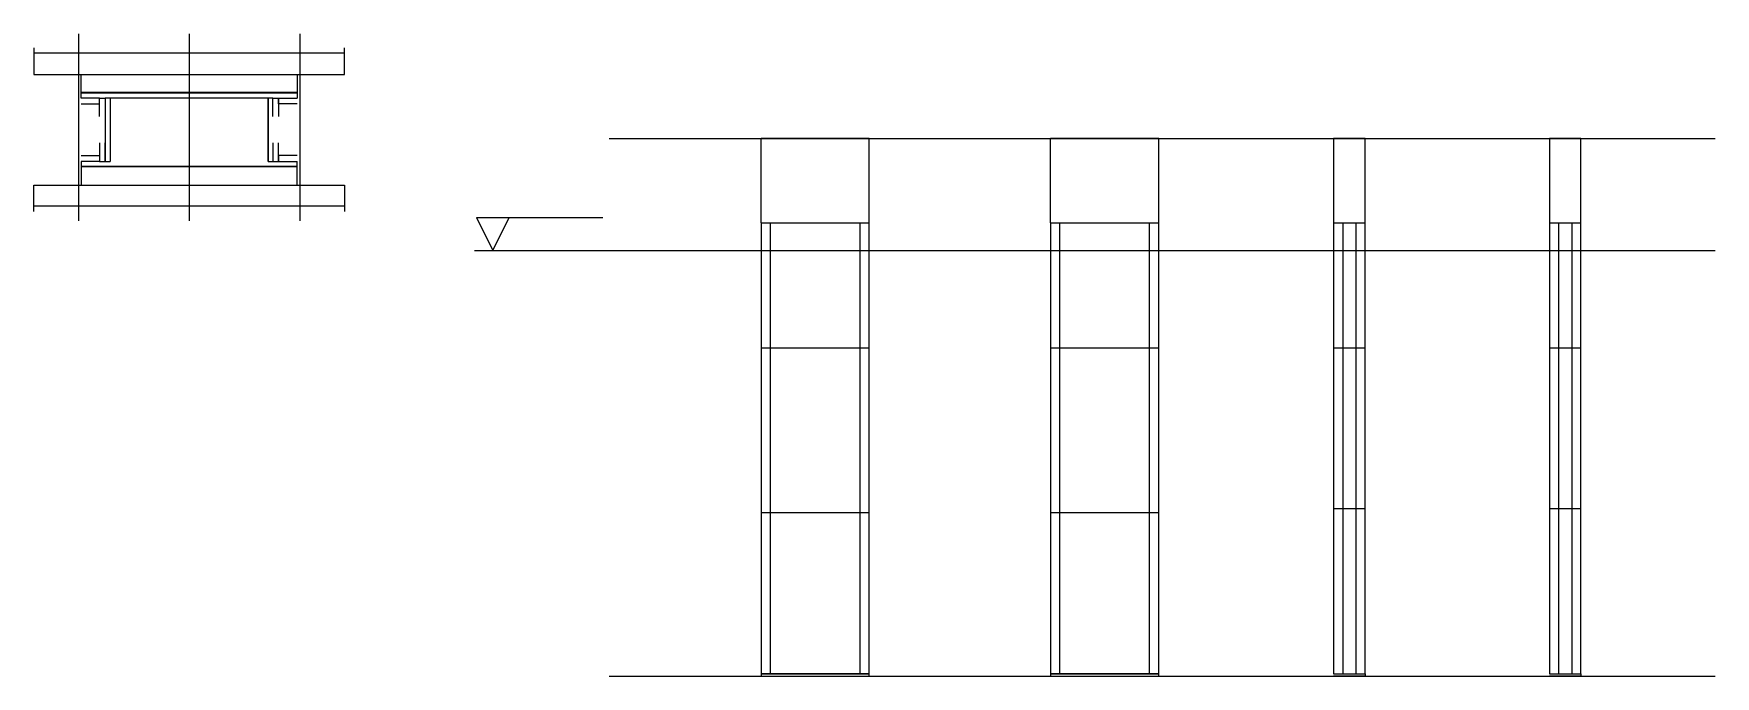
# Model space of a CAD drawing. Header units: metres. Extents: x 4727 to 6004, y 13254 to 13742.
import ezdxf

# ---------------------------------------------------------------- set-up
doc = ezdxf.new("R2010")
doc.units = ezdxf.units.M
for name, color, linetype in [('CHAPA', 7, 'Continuous'), ('COTA', 7, 'Continuous'), ('Hachura', 7, 'Continuous'), ('Madeira', 7, 'Continuous'), ('NIVEL 1° PAV.', 7, 'Continuous'), ('NIVEL 2° PAV.', 7, 'Continuous'), ('Nível', 7, 'Continuous'), ('Painéis', 7, 'Continuous'), ('Perfil Metálico', 7, 'Continuous'), ('SARR_2.2x7', 7, 'Continuous'), ('SARRAFO', 7, 'Continuous')]:
    doc.layers.add(name, color=color, linetype=linetype)

msp = doc.modelspace()

# ---------------------------------------------------------------- linework, layer by layer
at = {"layer": 'CHAPA', "color": 7, "lineweight": 25}
for points in [[(4763.1, 13693), (4763.1, 13697), (4927.1, 13697), (4927.1, 13693)], [(4763.1, 13693), (4763.1, 13697), (4927.1, 13697), (4927.1, 13693)], [(4785.1, 13693), (4781.5, 13693), (4781.5, 13645), (4785.1, 13645)], [(4785.1, 13693), (4781.5, 13693), (4781.5, 13645), (4785.1, 13645)], [(4908.7, 13693), (4905.1, 13693), (4905.1, 13645), (4908.7, 13645)], [(4908.7, 13693), (4905.1, 13693), (4905.1, 13645), (4908.7, 13645)], [(4763.1, 13645), (4763.1, 13641), (4927.1, 13641), (4927.1, 13645)], [(4763.1, 13645), (4763.1, 13641), (4927.1, 13641), (4927.1, 13645)]]:
    msp.add_lwpolyline(points, dxfattribs=at)
at = {"layer": 'COTA', "color": 7, "lineweight": 25}
for p, q in [((5361.5, 13662.4), (5279.5, 13662.4)), ((5279.5, 13598.4), (5279.5, 13662.4)), ((5361.5, 13598.4), (5361.5, 13662.4)), ((5581.2, 13662.4), (5499.2, 13662.4)), ((5499.2, 13598.4), (5499.2, 13662.4)), ((5581.2, 13598.4), (5581.2, 13662.4))]:
    msp.add_line(p, q, dxfattribs=at)
for points in [[(5738, 13598.4), (5738, 13662.4), (5714, 13662.4), (5714, 13598.4)], [(5901.8, 13598.4), (5901.8, 13662.4), (5877.8, 13662.4), (5877.8, 13598.4)]]:
    msp.add_lwpolyline(points, dxfattribs=at)
at = {"layer": 'Hachura', "color": 7, "lineweight": 25}
for p, q in [((4761.1, 13741.8), (4761.1, 13600)), ((4845.1, 13741.8), (4845.1, 13600)), ((4929.1, 13741.8), (4929.1, 13600))]:
    msp.add_line(p, q, dxfattribs=at)
at = {"layer": 'Madeira', "color": 7, "lineweight": 25}
for points in [[(4927.1, 13711.1), (4927.1, 13697.1), (4763.1, 13697.1), (4763.1, 13711.1)], [(4927.1, 13627), (4927.1, 13641), (4763.1, 13641), (4763.1, 13627)]]:
    msp.add_lwpolyline(points, dxfattribs=at)
at = {"layer": 'NIVEL 1° PAV.', "color": 7, "lineweight": 25}
msp.add_line((5164, 13662.4), (6003.8, 13662.4), dxfattribs=at)
at = {"layer": 'NIVEL 2° PAV.', "color": 7, "lineweight": 25}
for p, q in [((5063.2, 13602.4), (5159.2, 13602.4)), ((5063.2, 13602.4), (5075.7, 13577.4)), ((5075.7, 13577.4), (5088.2, 13602.4)), ((5061.8, 13577.4), (6003.8, 13577.4))]:
    msp.add_line(p, q, dxfattribs=at)
at = {"layer": 'Nível', "color": 7, "lineweight": 25}
for p, q in [((5164, 13662.4), (6003.8, 13662.4)), ((5164, 13254.4), (6003.8, 13254.4))]:
    msp.add_line(p, q, dxfattribs=at)
at = {"layer": 'Painéis', "color": 7, "lineweight": 25}
for p, q in [((5279.5, 13598.4), (5279.5, 13254.4)), ((5279.5, 13598.4), (5361.5, 13598.4)), ((5361.5, 13254.4), (5361.5, 13598.4)), ((5499.2, 13598.4), (5499.2, 13254.4)), ((5499.2, 13598.4), (5581.2, 13598.4)), ((5581.2, 13254.4), (5581.2, 13598.4)), ((5714, 13598.4), (5714, 13256.4)), ((5714, 13598.4), (5738, 13598.4)), ((5738, 13256.4), (5738, 13598.4)), ((5877.8, 13598.4), (5877.8, 13256.4)), ((5877.8, 13598.4), (5901.8, 13598.4)), ((5901.8, 13256.4), (5901.8, 13598.4)), ((5361.5, 13503.4), (5279.5, 13503.4)), ((5581.2, 13503.4), (5499.2, 13503.4)), ((5738, 13503.4), (5714, 13503.4)), ((5901.8, 13503.4), (5877.8, 13503.4)), ((5738, 13381.4), (5714, 13381.4)), ((5901.8, 13381.4), (5877.8, 13381.4)), ((5361.5, 13378.4), (5279.5, 13378.4)), ((5581.2, 13378.4), (5499.2, 13378.4)), ((5279.5, 13256.4), (5361.5, 13256.4)), ((5499.2, 13256.4), (5581.2, 13256.4)), ((5714, 13256.4), (5738, 13256.4)), ((5877.8, 13256.4), (5901.8, 13256.4))]:
    msp.add_line(p, q, dxfattribs=at)
for points in [[(4905.1, 13645), (4905.1, 13693), (4785.1, 13693), (4785.1, 13645)], [(5361.5, 13256.4), (5279.5, 13256.4), (5279.5, 13254.4), (5361.5, 13254.4)], [(5581.2, 13256.4), (5499.2, 13256.4), (5499.2, 13254.4), (5581.2, 13254.4)], [(5714, 13256.4), (5738, 13256.4), (5738, 13254.4), (5714, 13254.4)], [(5877.8, 13256.4), (5901.8, 13256.4), (5901.8, 13254.4), (5877.8, 13254.4)]]:
    msp.add_lwpolyline(points, dxfattribs=at)
at = {"layer": 'Perfil Metálico', "color": 7, "lineweight": 25}
for points in [[(4727.1, 13731), (4727.1, 13711), (4963.1, 13711), (4963.1, 13731)], [(4963.1, 13715), (4963.1, 13727), (4727.1, 13727), (4727.1, 13715)], [(4727.1, 13607), (4727.1, 13627), (4963.1, 13627), (4963.1, 13607)], [(4963.1, 13623), (4963.1, 13611), (4727.1, 13611), (4727.1, 13623)]]:
    msp.add_lwpolyline(points, dxfattribs=at)
at = {"layer": 'SARR_2.2x7', "color": 7, "lineweight": 25}
for p, q in [((5286.5, 13503.4), (5286.5, 13598.4)), ((5354.5, 13503.4), (5354.5, 13598.4)), ((5506.2, 13503.4), (5506.2, 13598.4)), ((5574.2, 13503.4), (5574.2, 13598.4)), ((5721, 13598.4), (5721, 13503.4)), ((5731, 13598.4), (5731, 13503.4)), ((5884.8, 13598.4), (5884.8, 13503.4)), ((5894.8, 13598.4), (5894.8, 13503.4)), ((5286.5, 13378.4), (5286.5, 13503.4)), ((5354.5, 13378.4), (5354.5, 13503.4)), ((5506.2, 13378.4), (5506.2, 13503.4)), ((5574.2, 13378.4), (5574.2, 13503.4)), ((5721, 13503.4), (5721, 13256.4)), ((5731, 13503.4), (5731, 13256.4)), ((5884.8, 13503.4), (5884.8, 13256.4)), ((5894.8, 13503.4), (5894.8, 13256.4)), ((5286.5, 13256.4), (5286.5, 13378.4)), ((5354.5, 13256.4), (5354.5, 13378.4)), ((5506.2, 13256.4), (5506.2, 13378.4)), ((5574.2, 13256.4), (5574.2, 13378.4)), ((5286.5, 13256.4), (5286.5, 13256.4)), ((5354.5, 13256.4), (5354.5, 13256.4)), ((5506.2, 13256.4), (5506.2, 13256.4)), ((5574.2, 13256.4), (5574.2, 13256.4))]:
    msp.add_line(p, q, dxfattribs=at)
at = {"layer": 'SARRAFO', "color": 7, "lineweight": 25}
for points in [[(4763.1, 13688.6), (4777.1, 13688.6), (4777.1, 13693), (4763.1, 13693)], [(4777.1, 13679), (4777.1, 13693), (4781.5, 13693), (4781.5, 13679)], [(4908.7, 13679), (4908.7, 13693), (4913.1, 13693), (4913.1, 13679)], [(4927.1, 13688.6), (4913.1, 13688.6), (4913.1, 13693), (4927.1, 13693)], [(4763.1, 13649.4), (4777.1, 13649.4), (4777.1, 13645), (4763.1, 13645)], [(4777.1, 13659), (4777.1, 13645), (4781.5, 13645), (4781.5, 13659)], [(4908.7, 13659), (4908.7, 13645), (4913.1, 13645), (4913.1, 13659)], [(4927.1, 13649.4), (4913.1, 13649.4), (4913.1, 13645), (4927.1, 13645)]]:
    msp.add_lwpolyline(points, dxfattribs=at)

doc.saveas('drawing.dxf')
